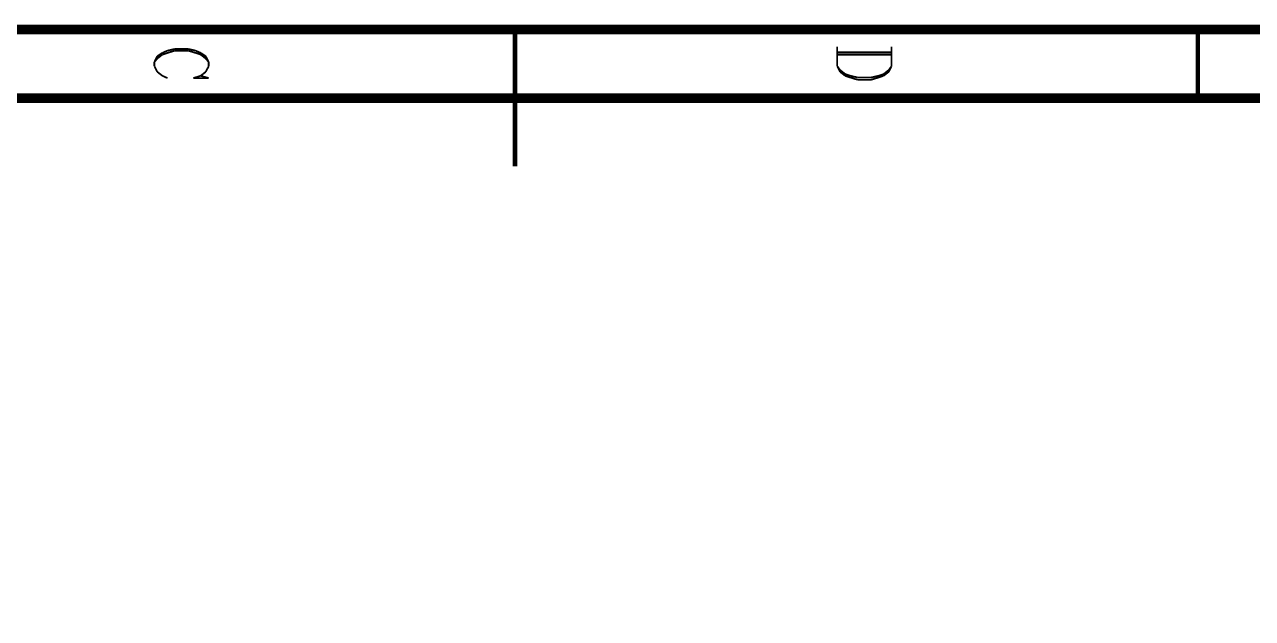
# Model space of a CAD drawing. Extents: x 0.1 to 11.6, y 0.3 to 16.2.
# Drawn here: x 4.434 to 8.009, y 14.505 to 16.234 of the extents above; entities that cross this region are included whole.
import ezdxf

# ---------------------------------------------------------------- set-up
doc = ezdxf.new("R2010")
doc.units = 0
doc.header["$MEASUREMENT"] = 0

msp = doc.modelspace()

# ---------------------------------------------------------------- linework, layer by layer
at = {"color": 0}
for points, const_width in [([(0.155, 16.22), (11.57, 16.22)], 0.02833), ([(5.86165, 16.02), (5.86165, 16.22)], 0.01333), ([(5.86165, 16.22), (5.86165, 15.8217)], 0.01333), ([(7.84999, 16.02), (7.84999, 16.22)], 0.01333), ([(4.84999, 16.1583), (4.83501, 16.1517)], 0.00521), ([(4.87169, 16.1633), (4.84999, 16.1583)], 0.00521), ([(4.87169, 16.1583), (4.84999, 16.1517)], 0.00521), ([(4.91, 16.1633), (4.87169, 16.1633)], 0.00521), ([(4.91, 16.1583), (4.87169, 16.1583)], 0.00521), ([(4.93164, 16.1583), (4.91, 16.1633)], 0.00521), ([(4.93164, 16.1517), (4.91, 16.1583)], 0.00521), ([(4.94667, 16.1517), (4.93164, 16.1583)], 0.00521), ([(6.80003, 16.1133), (6.80003, 16.17)], 0.00521), ([(6.95833, 16.17), (6.95833, 16.1133)], 0.00521), ([(4.81999, 16.1417), (4.81168, 16.125)], 0.00521), ([(4.81999, 16.135), (4.81168, 16.125)], 0.00521), ([(4.81168, 16.125), (4.81168, 16.1133)], 0.00521), ([(4.83501, 16.1517), (4.81999, 16.1417)], 0.00521), ([(4.83501, 16.1467), (4.81999, 16.135)], 0.00521), ([(4.84999, 16.1517), (4.83501, 16.1467)], 0.00521), ([(4.94667, 16.1467), (4.93164, 16.1517)], 0.00521), ([(4.96164, 16.1417), (4.94667, 16.1517)], 0.00521), ([(4.96164, 16.135), (4.94667, 16.1467)], 0.00521), ([(4.97, 16.125), (4.96164, 16.1417)], 0.00521), ([(4.97, 16.125), (4.96164, 16.135)], 0.00521), ([(4.97, 16.1133), (4.97, 16.125)], 0.00521), ([(6.95833, 16.1533), (6.80003, 16.1533)], 0.00521), ([(6.95833, 16.1467), (6.80003, 16.1467)], 0.00521), ([(4.81168, 16.1133), (4.81999, 16.0967)], 0.00521), ([(4.81999, 16.0967), (4.83501, 16.085)], 0.00521), ([(4.94667, 16.085), (4.96164, 16.0967)], 0.00521), ([(4.96164, 16.0967), (4.97, 16.1133)], 0.00521), ([(6.80832, 16.0967), (6.80003, 16.1133)], 0.00521), ([(6.80832, 16.1017), (6.80003, 16.1133)], 0.00521), ([(6.82335, 16.09), (6.80832, 16.1017)], 0.00521), ([(6.82335, 16.085), (6.80832, 16.0967)], 0.00521), ([(6.83832, 16.085), (6.82335, 16.09)], 0.00521), ([(6.935, 16.09), (6.91997, 16.085)], 0.00521), ([(6.94997, 16.1017), (6.935, 16.09)], 0.00521), ([(6.94997, 16.0967), (6.935, 16.085)], 0.00521), ([(6.95833, 16.1133), (6.94997, 16.0967)], 0.00521), ([(6.95833, 16.1133), (6.94997, 16.1017)], 0.00521), ([(4.83501, 16.085), (4.84999, 16.0783)], 0.00521), ([(4.94667, 16.085), (4.92503, 16.0783)], 0.00521), ([(4.92503, 16.0783), (4.97, 16.0783)], 0.00521), ([(4.97, 16.0783), (4.94667, 16.085)], 0.00521), ([(6.83832, 16.08), (6.82335, 16.085)], 0.00521), ([(6.86003, 16.08), (6.83832, 16.085)], 0.00521), ([(6.86003, 16.0733), (6.83832, 16.08)], 0.00521), ([(6.89833, 16.08), (6.86003, 16.08)], 0.00521), ([(6.89833, 16.0733), (6.86003, 16.0733)], 0.00521), ([(6.91997, 16.085), (6.89833, 16.08)], 0.00521), ([(6.91997, 16.08), (6.89833, 16.0733)], 0.00521), ([(6.935, 16.085), (6.91997, 16.08)], 0.00521), ([(0.39833, 16.02), (11.315, 16.02)], 0.02833)]:
    msp.add_lwpolyline(points, dxfattribs=dict(at, const_width=const_width))
at = {"color": 0, "const_width": 0.00521}
msp.add_lwpolyline([(0.155, 16.22), (11.57, 16.22), (11.57, 0.31), (0.155, 0.31), (0.155, 16.22)], close=True, dxfattribs=at)

doc.saveas('drawing.dxf')
